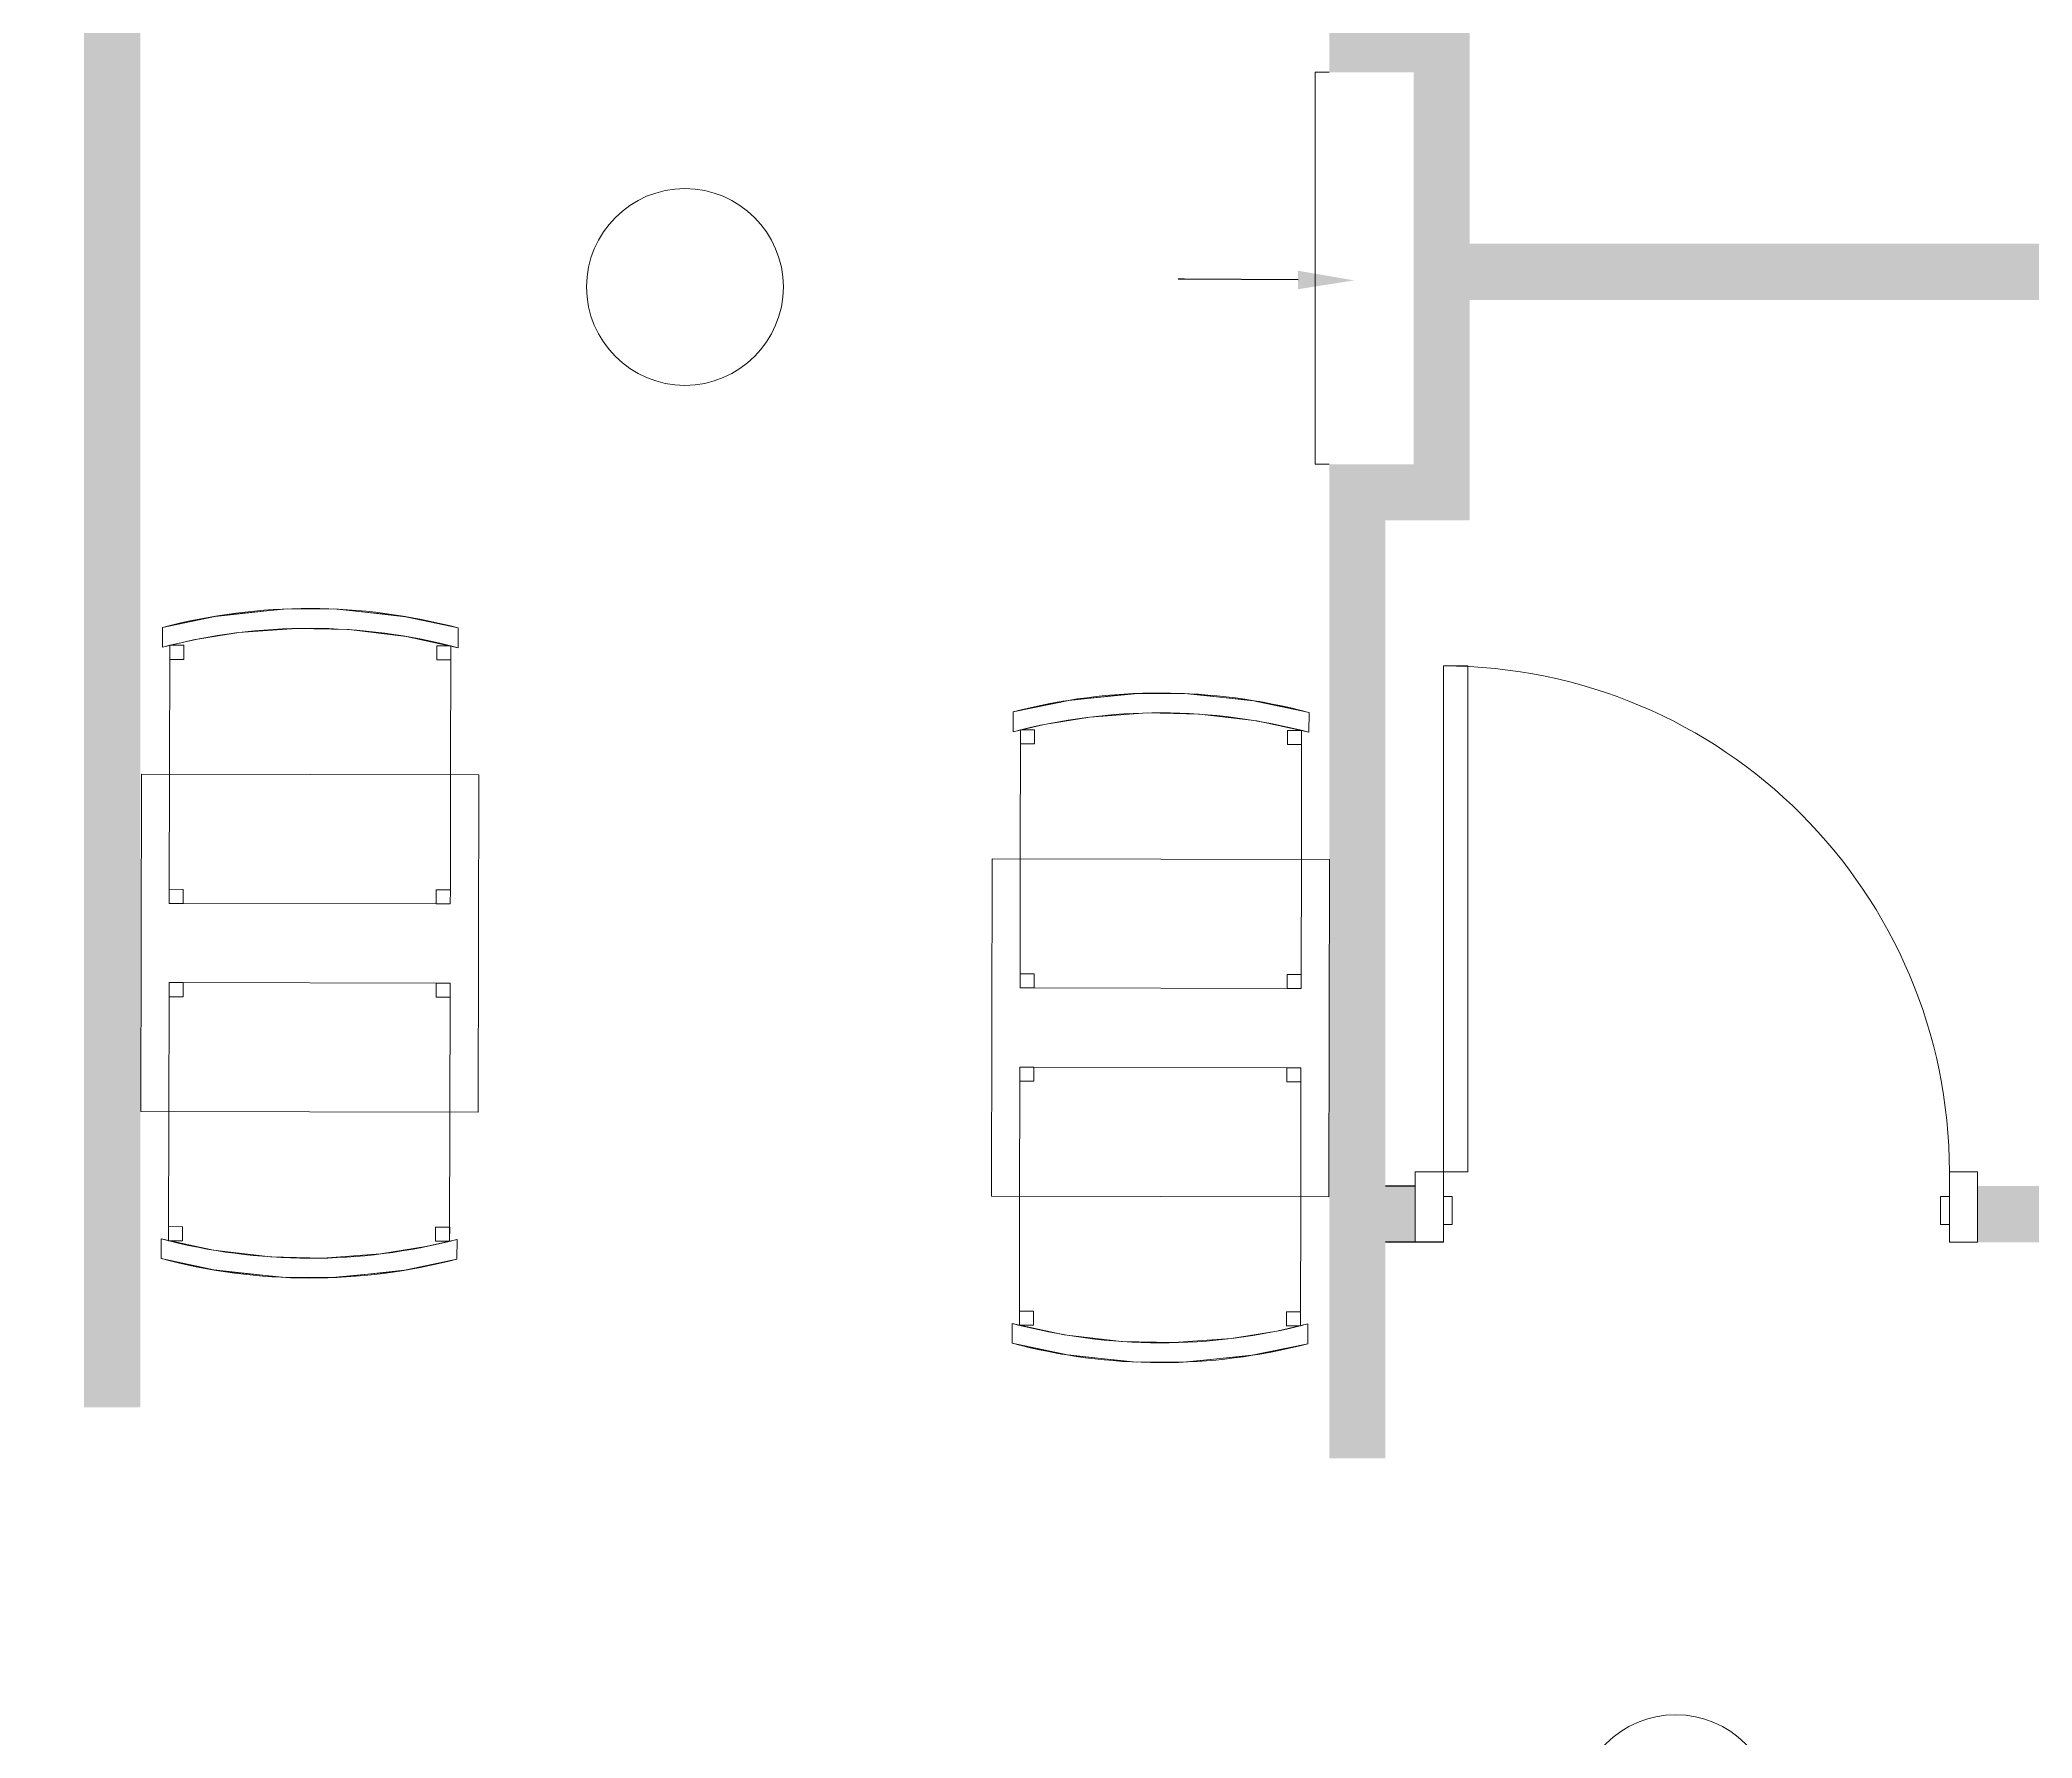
# Model space of a CAD drawing. Header units: inches. Extents: x 537 to 4774, y -1781 to 1418.
# Drawn here: x 3421.7 to 3776, y 183.8 to 485.9 of the extents above; entities that cross this region are included whole.
import ezdxf
from ezdxf import colors
from ezdxf.entities.mleader import LeaderData, LeaderLine
from ezdxf.math import Vec2, Vec3

# ---------------------------------------------------------------- set-up
doc = ezdxf.new("R2010")
doc.units = ezdxf.units.IN
doc.header["$MEASUREMENT"] = 0
doc.layers.add('01-Text 1 150 int', color=250, linetype='Continuous')
for name, color, linetype, lineweight, true_color in [('DOOR WINDOW 1 150', 7, 'Continuous', 13, 0x666666), ('FURNITURE K 1 150', 7, 'Continuous', 13, 0x93979a), ('HATCH K 1 150', 7, 'Continuous', 0, 0xc9c9c9)]:
    doc.layers.add(name, color=color, linetype=linetype, lineweight=lineweight, true_color=true_color)
doc.layers.add('WALL 1 150', color=7, linetype='Continuous', lineweight=25)
doc.styles.get("Standard").update_dxf_attribs({"font": 'arial.ttf'})

msp = doc.modelspace()

# ---------------------------------------------------------------- hatches: boundary and pattern name
at = {"layer": 'WALL 1 150'}
h = msp.add_hatch(color=0, dxfattribs=at)
h.paths.add_polyline_path([(3717.73, -312.3), (3717.73, -302.3), (3996.6, -302.3), (3996.6, -312.3)])
h.paths.add_polyline_path([(4026.6, -302.3), (4026.6, -312.3), (3996.6, -312.3), (3996.6, -302.3)])
h.paths.add_polyline_path([(3630.94, 929.96), (3662.44, 929.96), (3662.44, 917.46), (3662.44, 916.43), (3619.29, 916.43), (3619.29, 928.93), (3619.29, 929.96), (3620.94, 929.96), (3620.94, 1397.7), (3630.94, 1397.7)])
h.paths.add_polyline_path([(3374.67, 916.43), (3370.66, 913.47), (3364.19, 922.21), (3374.67, 929.96), (3514.1, 929.96), (3514.1, 916.43)])
h.paths.add_polyline_path([(3422.17, 929.96), (3412.17, 929.96), (3412.17, 959.96), (3412.17, 1397.7), (3422.17, 1397.7)])
h.paths.add_polyline_path([(3244.1, 820), (3319.56, 738.57), (3319.56, 325.37), (3309.56, 325.37), (3309.56, 379.95), (3309.56, 735.43), (3236.02, 814.03), (3213.9, 797.7), (3209.16, 807.7), (3283.85, 862.66), (3290.22, 854.05)])
h.paths.add_polyline_path([(2986.6, 1397.7), (2986.6, 1057.7), (2970.35, 1057.7), (2966.6, 1057.7), (2966.6, 1417.7), (3262.22, 1417.7), (3262.22, 1397.7)])
h.paths.add_polyline_path([(3514.1, 1417.7), (3514.1, 1397.7), (3316.6, 1397.7), (3316.6, 1417.7)])
h.paths.add_polyline_path([(3316.6, 1355.82), (3262.22, 1355.82), (3262.22, 1397.7), (3272.22, 1397.7), (3272.22, 1365.82), (3306.6, 1365.82), (3306.6, 1397.7), (3316.6, 1397.7)])
h.paths.add_polyline_path([(3272.22, 1397.7), (3262.22, 1397.7), (3262.22, 1417.7), (3272.22, 1417.7)])
h.paths.add_polyline_path([(3306.6, 1417.7), (3306.6, 1397.7), (3272.22, 1397.7), (3272.22, 1417.7)])
h.paths.add_polyline_path([(3306.6, 1417.7), (3316.6, 1417.7), (3316.6, 1397.7), (3306.6, 1397.7)])
h.paths.add_polyline_path([(2966.6, 637.7), (2986.6, 637.7), (2986.6, 370.2), (2966.6, 370.2)])
h.paths.add_polyline_path([(2986.6, 180.2), (2966.6, 180.2), (2966.6, 270.2), (2986.6, 270.2)])
h.paths.add_polyline_path([(2986.6, 27.7), (3262.22, 27.7), (3262.22, 7.7), (2966.6, 7.7), (2966.6, 97.7), (2986.6, 97.7)])
h.paths.add_polyline_path([(3296.6, 7.7), (3272.22, 7.7), (3272.22, 27.7), (3316.6, 27.7), (3316.6, -402.3), (2986.6, -402.3), (2986.6, -442.3), (2986.6, -536.99), (2966.6, -536.99), (2966.6, -462.3), (2966.6, -442.3), (2966.6, -382.3), (3062.97, -382.3), (3062.97, -382.3), (3199.85, -382.3), (3199.85, -382.3), (3296.6, -382.3)])
h.paths.add_polyline_path([(3306.6, 55.98), (3272.22, 55.98), (3272.22, 7.7), (3262.22, 7.7), (3262.22, 65.98), (3316.6, 65.98), (3316.6, 27.7), (3306.6, 27.7)])
h.paths.add_polyline_path([(3439.56, 242.68), (3429.56, 242.68), (3429.56, 634.76), (3439.56, 634.76), (3439.56, 568.69), (3439.5, 538.7), (3439.56, 538.69)])
h.paths.add_polyline_path([(3156.32, -494.13), (3156.32, -422.78), (3137.04, -422.78), (3137.04, -494.13)], flags=25)
h = msp.add_hatch(color=0, dxfattribs=at)
h.paths.add_polyline_path([(4046.6, -184.54), (4046.6, -194.8), (4026.6, -194.8), (4026.6, -184.54)])
h.paths.add_polyline_path([(4046.6, -90.9), (4046.6, -102.04), (4026.6, -102.04), (4026.6, -90.9)])
h.paths.add_polyline_path([(4086.6, 27.54), (4086.6, 67.7), (4106.6, 67.7), (4106.6, 7.54), (4046.6, 7.54), (4046.6, -8.4), (4026.6, -8.4), (4026.6, 27.54), (4036.6, 27.54)])
h.paths.add_polyline_path([(4106.6, 77.7), (4106.6, 67.7), (4036.6, 67.7), (4036.6, 27.54), (4026.6, 27.54), (4026.6, 67.7), (4026.6, 77.7)])
h.paths.add_polyline_path([(4106.6, 157.54), (4106.6, 77.7), (4086.6, 77.7), (4086.6, 157.54)])
h.paths.add_polyline_path([(4106.6, 682.7), (4106.6, 322.54), (4106.6, 232.54), (4086.6, 232.54), (4086.6, 322.54), (4086.6, 682.7)])
h.paths.add_polyline_path([(4106.6, 917.7), (4106.6, 847.7), (4106.6, 758.85), (4086.6, 758.85), (4086.6, 847.7), (4086.6, 917.7)])
h.paths.add_polyline_path([(4106.6, 927.7), (4106.6, 917.7), (4026.6, 917.7), (4026.6, 977.7), (4036.6, 977.7), (4036.6, 927.7)])
h.paths.add_polyline_path([(4106.6, 997.7), (4106.6, 977.7), (4106.6, 927.7), (4086.6, 927.7), (4086.6, 977.7), (4046.6, 977.7), (4036.6, 977.7), (4026.6, 977.7), (4026.6, 1117.7), (4046.6, 1117.7), (4046.6, 997.7)])
h.paths.add_polyline_path([(4046.6, 1417.7), (4046.6, 1282.7), (4026.6, 1282.7), (4026.6, 1417.7)])
h.paths.add_polyline_path([(4026.6, 1417.7), (4026.6, 1397.7), (3514.1, 1397.7), (3514.1, 1417.7)])
h.paths.add_polyline_path([(3829.9, 77.7), (4026.6, 77.7), (4026.6, 67.7), (3728.42, 67.7), (3728.42, 77.7)])
h.paths.add_polyline_path([(3800.49, 282.04), (3800.49, 77.7), (3790.49, 77.7), (3790.49, 272.04), (3766.31, 272.04), (3766.31, 282.04)])
h.paths.add_polyline_path([(3932.85, 977.7), (3932.85, 1007.7), (3945.45, 1007.7, 0.033392), (3945.09, 997.7), (3942.85, 997.7), (3942.85, 927.7), (4026.6, 927.7), (4026.6, 917.7), (3939.1, 917.7), (3937.22, 917.7), (3932.85, 917.7), (3932.85, 967.7), (3779.1, 967.7), (3779.1, 611.58), (3767.84, 611.58), (3767.84, 621.41), (3769.19, 621.41), (3769.11, 916.43), (3762.44, 916.43), (3762.44, 917.46), (3762.44, 929.96), (3769.11, 929.96), (3769.1, 977.7)])
h.paths.add_polyline_path([(3937.22, 449.65), (3937.22, 447.82), (3939.1, 447.82), (4086.6, 447.82), (4086.6, 439.65), (3939.1, 439.65), (3937.22, 439.65), (3676.01, 439.65), (3676.01, 449.65)])
h.paths.add_polyline_path([(3676.01, 490.13), (3676.01, 400.43), (3661.01, 400.43), (3661.01, 282.04), (3666.31, 282.04), (3666.31, 272.04), (3661.01, 272.04), (3661.01, 233.6), (3651.01, 233.6), (3651.01, 310.11), (3651.06, 340.11), (3651.01, 340.11), (3651.01, 410.43), (3666.01, 410.43), (3666.01, 480.13), (3651.01, 480.13), (3651.01, 588.88), (3651.06, 618.88), (3651.01, 618.88), (3651.01, 672.01), (3661.01, 672.01), (3661.01, 621.41), (3667.84, 621.41), (3667.84, 611.58), (3661.01, 611.58), (3661.01, 490.13)])
h.paths.add_polyline_path([(3628.42, 77.7), (3628.42, 65.2), (3628.42, -22.3), (3618.42, -22.3), (3618.42, 67.7), (3514.1, 67.7), (3514.1, 77.7)])
h.paths.add_polyline_path([(3717.73, -122.3), (3717.73, -302.3), (3717.73, -312.3), (3696.6, -312.3), (3696.6, -362.3), (3642.5, -362.3), (3642.5, -312.3), (3514.1, -312.3), (3514.1, -302.3), (3652.5, -302.3), (3652.5, -352.3), (3686.6, -352.3), (3686.6, -302.3), (3710.23, -302.3), (3710.23, -122.3)])
h.paths.add_polyline_path([(3514.1, -302.3), (3514.1, -312.3), (3504.55, -312.3), (3504.55, -362.3), (3426.6, -362.3), (3426.6, -312.3), (3426.6, 77.7), (3514.1, 77.7), (3514.1, 67.7), (3478.58, 67.7), (3449.83, 67.7), (3436.6, 67.7), (3436.6, -352.3), (3494.55, -352.3), (3494.55, -302.3)])
h.paths.add_polyline_path([(4086.6, 917.7), (4086.6, 917.67), (4086.6, 917.67), (4086.6, 917.7)], flags=9)
h.paths.add_polyline_path([(4009.1, 77.7), (4009.12, 77.7), (4009.12, 77.69), (4009.1, 77.69)], flags=9)

# ---------------------------------------------------------------- linework, layer by layer
at = {"layer": 'DOOR WINDOW 1 150', "linetype": 'Continuous'}
for points in [[(3671.31, 284.54), (3675.69, 284.54), (3675.69, 374.54), (3671.31, 374.54)], [(3671.31, 272.04), (3666.31, 272.04), (3666.31, 284.54), (3671.31, 284.54)], [(3761.31, 272.04), (3766.31, 272.04), (3766.31, 284.54), (3761.31, 284.54)], [(3671.31, 275.16), (3672.88, 275.16), (3672.88, 280.16), (3671.31, 280.16)], [(3761.31, 275.16), (3759.75, 275.16), (3759.75, 280.16), (3761.31, 280.16)]]:
    msp.add_lwpolyline(points, close=True, dxfattribs=at)
at = {"layer": 'DOOR WINDOW 1 150', "linetype": 'Continuous', "extrusion": (0, 0, -1)}
msp.add_arc((-3671.31, 284.54), 90, 90, 180, dxfattribs=at)
at = {"layer": 'FURNITURE K 1 150'}
for p, q in [((3648.51, 410.43), (3648.51, 480.13)), ((3648.51, 480.13), (3651.01, 480.13)), ((3651.01, 410.43), (3648.51, 410.43))]:
    msp.add_line(p, q, dxfattribs=at)
for centre in [(3536.42, 441.95), (3712.64, 170.48)]:
    msp.add_circle(centre, 17.5, dxfattribs=at)
at = {"layer": 'HATCH K 1 150'}
for p, q in [((3443.49, 381.4, 47.5), (3453.67, 383.52, 47.5)), ((3453.67, 383.52, 47.5), (3465.66, 384.68, 47.5)), ((3465.66, 384.68, 47.5), (3474.81, 384.63, 47.5)), ((3474.81, 384.63, 47.5), (3487.27, 383.23, 47.5)), ((3487.27, 383.23, 47.5), (3496.09, 381.3, 47.5)), ((3443.48, 377.88, 47.5), (3443.49, 381.4, 47.5)), ((3443.48, 377.88), (3443.49, 381.4)), ((3457.1, 380.48, 47.5), (3449.01, 379.17, 47.5)), ((3457.1, 380.48, 47.5), (3449.01, 379.17, 47.5)), ((3467.32, 381.21, 47.5), (3457.1, 380.48, 47.5)), ((3467.32, 381.21, 47.5), (3457.1, 380.48, 47.5)), ((3476.64, 381, 47.5), (3467.32, 381.21, 47.5)), ((3476.64, 381, 47.5), (3467.32, 381.21, 47.5)), ((3486.82, 379.79, 47.5), (3476.64, 381, 47.5)), ((3486.82, 379.79, 47.5), (3476.64, 381, 47.5)), ((3496.08, 377.78, 47.5), (3486.82, 379.79, 47.5)), ((3496.08, 377.78, 47.5), (3486.82, 379.79, 47.5)), ((3496.09, 381.3, 47.5), (3496.08, 377.78, 47.5)), ((3496.08, 377.78), (3496.09, 381.3)), ((3449.01, 379.17, 47.5), (3443.48, 377.88, 47.5)), ((3449.01, 379.17, 47.5), (3443.48, 377.88, 47.5)), ((3444.74, 355.26), (3444.78, 378.21)), ((3494.78, 378.11), (3494.74, 355.16)), ((3605, 368.48, 47.5), (3616.99, 369.64, 47.5)), ((3616.99, 369.64, 47.5), (3626.14, 369.59, 47.5)), ((3626.14, 369.59, 47.5), (3638.6, 368.19, 47.5)), ((3594.81, 362.84, 47.5), (3594.82, 366.36, 47.5)), ((3594.81, 362.84), (3594.82, 366.36)), ((3594.82, 366.36, 47.5), (3605, 368.48, 47.5)), ((3608.43, 365.44, 47.5), (3600.34, 364.13, 47.5)), ((3608.43, 365.44, 47.5), (3600.34, 364.13, 47.5)), ((3618.65, 366.17, 47.5), (3608.43, 365.44, 47.5)), ((3618.65, 366.17, 47.5), (3608.43, 365.44, 47.5)), ((3627.97, 365.96, 47.5), (3618.65, 366.17, 47.5)), ((3627.97, 365.96, 47.5), (3618.65, 366.17, 47.5)), ((3638.15, 364.75, 47.5), (3627.97, 365.96, 47.5)), ((3638.15, 364.75, 47.5), (3627.97, 365.96, 47.5)), ((3638.6, 368.19, 47.5), (3647.42, 366.26, 47.5)), ((3647.42, 366.26, 47.5), (3647.41, 362.74, 47.5)), ((3647.41, 362.74), (3647.42, 366.26)), ((3600.34, 364.13, 47.5), (3594.81, 362.84, 47.5)), ((3600.34, 364.13, 47.5), (3594.81, 362.84, 47.5)), ((3596.06, 340.22), (3596.11, 363.17)), ((3647.41, 362.74, 47.5), (3638.15, 364.75, 47.5)), ((3647.41, 362.74, 47.5), (3638.15, 364.75, 47.5)), ((3646.11, 363.07), (3646.06, 340.12)), ((3439.74, 355.27), (3439.62, 295.27)), ((3499.74, 355.15), (3439.74, 355.27)), ((3444.7, 334.81), (3444.74, 355.26)), ((3494.7, 334.71), (3494.74, 355.16)), ((3499.74, 355.15), (3499.62, 295.15)), ((3591.06, 340.23), (3590.95, 280.23)), ((3651.06, 340.11), (3591.06, 340.23)), ((3596.02, 319.77), (3596.06, 340.22)), ((3646.02, 319.67), (3646.06, 340.12)), ((3651.06, 340.11), (3650.95, 280.11)), ((3494.69, 332.21, 47.5), (3444.69, 332.31, 47.5)), ((3494.69, 332.21), (3444.69, 332.31)), ((3444.62, 295.26), (3444.66, 315.71, 47.5)), ((3444.66, 318.21, 47.5), (3494.66, 318.11, 47.5)), ((3444.66, 318.21), (3494.66, 318.11)), ((3494.62, 295.16), (3494.66, 315.61)), ((3646.02, 317.17, 47.5), (3596.02, 317.27, 47.5)), ((3646.02, 317.17), (3596.02, 317.27)), ((3595.99, 303.17, 47.5), (3645.99, 303.07, 47.5)), ((3595.99, 303.17), (3645.99, 303.07)), ((3595.95, 280.22), (3595.99, 300.67, 47.5)), ((3645.95, 280.12), (3645.99, 300.57)), ((3439.62, 295.27), (3499.62, 295.15)), ((3444.57, 272.31), (3444.62, 295.26)), ((3494.62, 295.16), (3494.57, 272.21)), ((3590.95, 280.23), (3650.95, 280.11)), ((3595.9, 257.27), (3595.95, 280.22)), ((3645.95, 280.12), (3645.9, 257.17)), ((3443.27, 272.64, 47.5), (3452.54, 270.63, 47.5)), ((3443.27, 272.64, 47.5), (3452.54, 270.63, 47.5)), ((3443.27, 269.12, 47.5), (3443.27, 272.64, 47.5)), ((3443.27, 272.64), (3443.27, 269.12)), ((3452.54, 270.63, 47.5), (3462.71, 269.42, 47.5)), ((3452.54, 270.63, 47.5), (3462.71, 269.42, 47.5)), ((3462.71, 269.42, 47.5), (3472.04, 269.21, 47.5)), ((3462.71, 269.42, 47.5), (3472.04, 269.21, 47.5)), ((3472.04, 269.21, 47.5), (3482.25, 269.94, 47.5)), ((3472.04, 269.21, 47.5), (3482.25, 269.94, 47.5)), ((3482.25, 269.94, 47.5), (3490.34, 271.25, 47.5)), ((3482.25, 269.94, 47.5), (3490.34, 271.25, 47.5)), ((3490.34, 271.25, 47.5), (3495.88, 272.54, 47.5)), ((3490.34, 271.25, 47.5), (3495.88, 272.54, 47.5)), ((3495.88, 272.54, 47.5), (3495.87, 269.02, 47.5)), ((3495.88, 272.54), (3495.87, 269.02)), ((3452.08, 267.19, 47.5), (3443.27, 269.12, 47.5)), ((3464.55, 265.79, 47.5), (3452.08, 267.19, 47.5)), ((3473.7, 265.74, 47.5), (3464.55, 265.79, 47.5)), ((3485.68, 266.9, 47.5), (3473.7, 265.74, 47.5)), ((3495.87, 269.02, 47.5), (3485.68, 266.9, 47.5)), ((3594.6, 257.6, 47.5), (3603.87, 255.59, 47.5)), ((3594.6, 257.6, 47.5), (3603.87, 255.59, 47.5)), ((3594.6, 254.08, 47.5), (3594.6, 257.6, 47.5)), ((3594.6, 257.6), (3594.6, 254.08)), ((3603.87, 255.59, 47.5), (3614.04, 254.38, 47.5)), ((3603.87, 255.59, 47.5), (3614.04, 254.38, 47.5)), ((3633.58, 254.9, 47.5), (3641.67, 256.21, 47.5)), ((3633.58, 254.9, 47.5), (3641.67, 256.21, 47.5)), ((3641.67, 256.21, 47.5), (3647.2, 257.5, 47.5)), ((3641.67, 256.21, 47.5), (3647.2, 257.5, 47.5)), ((3647.2, 257.5, 47.5), (3647.2, 253.98, 47.5)), ((3647.2, 257.5), (3647.2, 253.98)), ((3603.41, 252.15, 47.5), (3594.6, 254.08, 47.5)), ((3615.88, 250.75, 47.5), (3603.41, 252.15, 47.5)), ((3614.04, 254.38, 47.5), (3623.36, 254.17, 47.5)), ((3614.04, 254.38, 47.5), (3623.36, 254.17, 47.5)), ((3623.36, 254.17, 47.5), (3633.58, 254.9, 47.5)), ((3623.36, 254.17, 47.5), (3633.58, 254.9, 47.5)), ((3637.01, 251.86, 47.5), (3625.03, 250.7, 47.5)), ((3647.2, 253.98, 47.5), (3637.01, 251.86, 47.5)), ((3625.03, 250.7, 47.5), (3615.88, 250.75, 47.5))]:
    msp.add_line(p, q, dxfattribs=at)
for centre, start, end in [((3469.59, 281.58), 75.1199, 104.6554), ((3469.59, 278.06), 75.1199, 104.6554), ((3620.92, 266.54), 75.1199, 104.6554), ((3620.91, 263.02), 75.1199, 104.6554), ((3469.77, 372.36), 255.1199, 284.6554), ((3469.76, 368.84), 255.1199, 284.6554), ((3621.1, 357.32), 255.1199, 284.6554), ((3621.09, 353.8), 255.1199, 284.6554)]:
    msp.add_arc(centre, 103.18, start, end, dxfattribs=at)
for points, invisible_edges in [([(3457.1, 380.48, 47.5), (3449.01, 379.17, 47.5), (3443.49, 381.4, 47.5), (3452.31, 383.3, 47.5)], 10), ([(3452.31, 383.3, 92.5), (3457.1, 380.48, 92.5), (3467.32, 381.21, 92.5), (3464.78, 384.65, 92.5)], 5), ([(3464.78, 384.65, 92.5), (3467.32, 381.21, 92.5), (3476.64, 381, 92.5), (3473.93, 384.67, 92.5)], 5), ([(3476.64, 381, 47.5), (3473.93, 384.67, 47.5), (3485.91, 383.46, 47.5), (3486.82, 379.79, 47.5)], 5), ([(3496.08, 377.78, 47.5), (3486.82, 379.79, 47.5), (3485.91, 383.46, 47.5), (3496.09, 381.3, 47.5)], 2), ([(3485.91, 383.46, 92.5), (3486.82, 379.79, 92.5), (3496.08, 377.78, 92.5), (3496.09, 381.3, 92.5)], 3), ([(3449.01, 379.17, 47.5), (3443.48, 377.88, 47.5), (3443.49, 381.4, 47.5), (3449.01, 379.17, 47.5)], 4), ([(3443.49, 381.4, 92.5), (3443.48, 377.88, 92.5), (3449.01, 379.17, 92.5)], 12), ([(3444.69, 332.31, 47.5), (3457.1, 380.48, 47.5), (3467.32, 381.21, 47.5), (3444.69, 332.31, 47.5)], 5), ([(3444.69, 332.31, 50), (3476.64, 381, 50), (3467.32, 381.21, 50), (3444.69, 332.31, 50)], 5), ([(3486.82, 379.79, 50), (3476.64, 381, 50), (3444.69, 332.31, 50), (3486.82, 379.79, 50)], 6), ([(3444.69, 332.31, 47.5), (3449.01, 379.17, 47.5), (3457.1, 380.48, 47.5), (3444.69, 332.31, 47.5)], 5), ([(3603.64, 368.26, 92.5), (3608.43, 365.44, 92.5), (3618.65, 366.17, 92.5), (3616.11, 369.61, 92.5)], 5), ([(3616.11, 369.61, 92.5), (3618.65, 366.17, 92.5), (3627.97, 365.96, 92.5), (3625.26, 369.63, 92.5)], 5), ([(3627.97, 365.96, 47.5), (3625.26, 369.63, 47.5), (3637.24, 368.42, 47.5), (3638.15, 364.75, 47.5)], 5), ([(3600.34, 364.13, 47.5), (3594.81, 362.84, 47.5), (3594.82, 366.36, 47.5), (3600.34, 364.13, 47.5)], 4), ([(3594.82, 366.36, 92.5), (3594.81, 362.84, 92.5), (3600.34, 364.13, 92.5)], 12), ([(3608.43, 365.44, 47.5), (3600.34, 364.13, 47.5), (3594.82, 366.36, 47.5), (3603.64, 368.26, 47.5)], 10), ([(3596.02, 317.27, 47.5), (3608.43, 365.44, 47.5), (3618.65, 366.17, 47.5), (3596.02, 317.27, 47.5)], 5), ([(3596.02, 317.27, 50), (3627.97, 365.96, 50), (3618.65, 366.17, 50), (3596.02, 317.27, 50)], 5), ([(3638.15, 364.75, 50), (3627.97, 365.96, 50), (3596.02, 317.27, 50), (3638.15, 364.75, 50)], 6), ([(3596.02, 317.27, 47.5), (3600.34, 364.13, 47.5), (3608.43, 365.44, 47.5), (3596.02, 317.27, 47.5)], 5), ([(3647.41, 362.74, 47.5), (3638.15, 364.75, 47.5), (3637.24, 368.42, 47.5), (3647.42, 366.26, 47.5)], 2), ([(3637.24, 368.42, 92.5), (3638.15, 364.75, 92.5), (3647.41, 362.74, 92.5), (3647.42, 366.26, 92.5)], 3), ([(3452.54, 270.63, 50), (3462.71, 269.42, 50), (3494.66, 318.11, 50), (3452.54, 270.63, 50)], 6), ([(3494.66, 318.11, 50), (3462.71, 269.42, 50), (3472.04, 269.21, 50), (3494.66, 318.11, 50)], 5), ([(3494.66, 318.11, 47.5), (3482.25, 269.94, 47.5), (3472.04, 269.21, 47.5), (3494.66, 318.11, 47.5)], 5), ([(3494.66, 318.11, 47.5), (3490.34, 271.25, 47.5), (3482.25, 269.94, 47.5), (3494.66, 318.11, 47.5)], 5), ([(3603.87, 255.59, 50), (3614.04, 254.38, 50), (3645.99, 303.07, 50), (3603.87, 255.59, 50)], 6), ([(3645.99, 303.07, 50), (3614.04, 254.38, 50), (3623.36, 254.17, 50), (3645.99, 303.07, 50)], 5), ([(3645.99, 303.07, 47.5), (3633.58, 254.9, 47.5), (3623.36, 254.17, 47.5), (3645.99, 303.07, 47.5)], 5), ([(3645.99, 303.07, 47.5), (3641.67, 256.21, 47.5), (3633.58, 254.9, 47.5), (3645.99, 303.07, 47.5)], 5), ([(3443.27, 272.64, 47.5), (3452.54, 270.63, 47.5), (3453.45, 266.96, 47.5), (3443.27, 269.12, 47.5)], 2), ([(3453.45, 266.96, 92.5), (3452.54, 270.63, 92.5), (3443.27, 272.64, 92.5), (3443.27, 269.12, 92.5)], 3), ([(3462.71, 269.42, 47.5), (3465.42, 265.75, 47.5), (3453.45, 266.96, 47.5), (3452.54, 270.63, 47.5)], 5), ([(3474.57, 265.77, 92.5), (3472.04, 269.21, 92.5), (3462.71, 269.42, 92.5), (3465.42, 265.75, 92.5)], 5), ([(3487.05, 267.12, 92.5), (3482.25, 269.94, 92.5), (3472.04, 269.21, 92.5), (3474.57, 265.77, 92.5)], 5), ([(3482.25, 269.94, 47.5), (3490.34, 271.25, 47.5), (3495.87, 269.02, 47.5), (3487.05, 267.12, 47.5)], 10), ([(3490.34, 271.25, 47.5), (3495.88, 272.54, 47.5), (3495.87, 269.02, 47.5), (3490.34, 271.25, 47.5)], 4), ([(3495.87, 269.02, 92.5), (3495.88, 272.54, 92.5), (3490.34, 271.25, 92.5)], 12), ([(3594.6, 257.6, 47.5), (3603.87, 255.59, 47.5), (3604.77, 251.92, 47.5), (3594.6, 254.08, 47.5)], 2), ([(3604.77, 251.92, 92.5), (3603.87, 255.59, 92.5), (3594.6, 257.6, 92.5), (3594.6, 254.08, 92.5)], 3), ([(3614.04, 254.38, 47.5), (3616.75, 250.71, 47.5), (3604.77, 251.92, 47.5), (3603.87, 255.59, 47.5)], 5), ([(3633.58, 254.9, 47.5), (3641.67, 256.21, 47.5), (3647.2, 253.98, 47.5), (3638.37, 252.08, 47.5)], 10), ([(3641.67, 256.21, 47.5), (3647.2, 257.5, 47.5), (3647.2, 253.98, 47.5), (3641.67, 256.21, 47.5)], 4), ([(3647.2, 253.98, 92.5), (3647.2, 257.5, 92.5), (3641.67, 256.21, 92.5)], 12), ([(3625.9, 250.73, 92.5), (3623.36, 254.17, 92.5), (3614.04, 254.38, 92.5), (3616.75, 250.71, 92.5)], 5), ([(3638.37, 252.08, 92.5), (3633.58, 254.9, 92.5), (3623.36, 254.17, 92.5), (3625.9, 250.73, 92.5)], 5)]:
    msp.add_3dface(points, dxfattribs=dict(at, invisible_edges=invisible_edges))
for points in [[(3447.28, 378.21), (3444.78, 378.21), (3444.78, 378.21, 47.5), (3447.28, 378.21, 47.5)], [(3447.28, 375.71), (3444.78, 375.71), (3444.78, 378.21), (3447.28, 378.21)], [(3444.78, 378.21), (3444.78, 378.21), (3444.78, 378.21, 47.5)], [(3444.78, 375.71), (3444.78, 375.71, 47.5), (3444.78, 378.21, 47.5), (3444.78, 378.21)], [(3447.28, 378.21, 47.5), (3447.28, 378.21, 47.5), (3444.78, 378.21, 47.5)], [(3447.28, 378.21, 47.5), (3447.28, 375.71, 47.5), (3444.78, 375.71, 47.5), (3444.78, 378.21, 47.5)], [(3444.78, 375.71), (3447.28, 375.71), (3447.28, 375.71, 47.5), (3444.78, 375.71, 47.5)], [(3444.78, 375.71), (3444.78, 375.71), (3447.28, 375.71), (3444.78, 375.71)], [(3447.28, 375.71), (3447.28, 378.21), (3447.28, 378.21, 47.5), (3447.28, 375.71, 47.5)], [(3447.28, 375.71), (3447.28, 375.71), (3447.28, 378.21), (3447.28, 375.71)], [(3494.78, 378.11), (3492.28, 378.12), (3492.28, 378.12, 47.5), (3494.78, 378.11, 47.5)], [(3494.78, 375.61), (3492.28, 375.62), (3492.28, 378.12), (3494.78, 378.11)], [(3492.28, 378.12), (3492.28, 378.12), (3492.28, 378.12, 47.5)], [(3492.28, 375.62), (3492.28, 375.62, 47.5), (3492.28, 378.12, 47.5), (3492.28, 378.12)], [(3494.78, 378.11, 47.5), (3494.78, 378.11, 47.5), (3492.28, 378.12, 47.5)], [(3494.78, 378.11, 47.5), (3494.78, 375.61, 47.5), (3492.28, 375.62, 47.5), (3492.28, 378.12, 47.5)], [(3494.78, 375.61), (3494.78, 378.11), (3494.78, 378.11, 47.5), (3494.78, 375.61, 47.5)], [(3494.78, 375.61), (3494.78, 375.61), (3494.78, 378.11), (3494.78, 375.61)], [(3492.28, 375.62), (3494.78, 375.61), (3494.78, 375.61, 47.5), (3492.28, 375.62, 47.5)], [(3492.28, 375.62), (3492.28, 375.62), (3494.78, 375.61), (3492.28, 375.62)], [(3598.6, 360.67), (3596.1, 360.67), (3596.11, 363.17), (3598.61, 363.17)], [(3596.1, 360.67), (3596.1, 360.67, 47.5), (3596.11, 363.17, 47.5), (3596.11, 363.17)], [(3598.61, 363.17, 47.5), (3598.6, 360.67, 47.5), (3596.1, 360.67, 47.5), (3596.11, 363.17, 47.5)], [(3598.61, 363.17), (3596.11, 363.17), (3596.11, 363.17, 47.5), (3598.61, 363.17, 47.5)], [(3596.11, 363.17), (3596.11, 363.17), (3596.11, 363.17, 47.5)], [(3598.61, 363.17, 47.5), (3598.61, 363.17, 47.5), (3596.11, 363.17, 47.5)], [(3598.6, 360.67), (3598.61, 363.17), (3598.61, 363.17, 47.5), (3598.6, 360.67, 47.5)], [(3598.6, 360.67), (3598.6, 360.67), (3598.61, 363.17), (3598.6, 360.67)], [(3646.1, 360.57), (3643.6, 360.58), (3643.61, 363.08), (3646.11, 363.07)], [(3643.6, 360.58), (3643.6, 360.58, 47.5), (3643.61, 363.08, 47.5), (3643.61, 363.08)], [(3646.11, 363.07, 47.5), (3646.1, 360.57, 47.5), (3643.6, 360.58, 47.5), (3643.61, 363.08, 47.5)], [(3646.11, 363.07), (3643.61, 363.08), (3643.61, 363.08, 47.5), (3646.11, 363.07, 47.5)], [(3643.61, 363.08), (3643.61, 363.08), (3643.61, 363.08, 47.5)], [(3646.11, 363.07, 47.5), (3646.11, 363.07, 47.5), (3643.61, 363.08, 47.5)], [(3646.1, 360.57), (3646.11, 363.07), (3646.11, 363.07, 47.5), (3646.1, 360.57, 47.5)], [(3646.1, 360.57), (3646.1, 360.57), (3646.11, 363.07), (3646.1, 360.57)], [(3596.1, 360.67), (3598.6, 360.67), (3598.6, 360.67, 47.5), (3596.1, 360.67, 47.5)], [(3596.1, 360.67), (3596.1, 360.67), (3598.6, 360.67), (3596.1, 360.67)], [(3643.6, 360.58), (3646.1, 360.57), (3646.1, 360.57, 47.5), (3643.6, 360.58, 47.5)], [(3643.6, 360.58), (3643.6, 360.58), (3646.1, 360.57), (3643.6, 360.58)], [(3447.19, 332.3), (3444.69, 332.31), (3444.7, 334.81), (3447.2, 334.8)], [(3444.69, 332.31), (3444.69, 332.31, 47.5), (3444.7, 334.81, 47.5), (3444.7, 334.81)], [(3447.2, 334.8, 47.5), (3447.19, 332.3, 47.5), (3444.69, 332.31, 47.5), (3444.7, 334.81, 47.5)], [(3447.2, 334.8), (3444.7, 334.81), (3444.7, 334.81, 47.5), (3447.2, 334.8, 47.5)], [(3444.7, 334.81), (3444.7, 334.81), (3444.7, 334.81, 47.5)], [(3447.2, 334.8, 47.5), (3447.2, 334.8, 47.5), (3444.7, 334.81, 47.5)], [(3447.19, 332.3), (3447.2, 334.8), (3447.2, 334.8, 47.5), (3447.19, 332.3, 47.5)], [(3447.19, 332.3), (3447.19, 332.3), (3447.2, 334.8), (3447.19, 332.3)], [(3494.69, 332.21), (3492.19, 332.21), (3492.2, 334.71), (3494.7, 334.71)], [(3492.19, 332.21), (3492.19, 332.21, 47.5), (3492.2, 334.71, 47.5), (3492.2, 334.71)], [(3494.7, 334.71, 47.5), (3494.69, 332.21, 47.5), (3492.19, 332.21, 47.5), (3492.2, 334.71, 47.5)], [(3494.7, 334.71), (3492.2, 334.71), (3492.2, 334.71, 47.5), (3494.7, 334.71, 47.5)], [(3492.2, 334.71), (3492.2, 334.71), (3492.2, 334.71, 47.5)], [(3494.7, 334.71, 47.5), (3494.7, 334.71, 47.5), (3492.2, 334.71, 47.5)], [(3494.69, 332.21), (3494.7, 334.71), (3494.7, 334.71, 47.5), (3494.69, 332.21, 47.5)], [(3494.69, 332.21), (3494.69, 332.21), (3494.7, 334.71), (3494.69, 332.21)], [(3444.69, 332.31), (3447.19, 332.3), (3447.19, 332.3, 47.5), (3444.69, 332.31, 47.5)], [(3444.69, 332.31), (3444.69, 332.31), (3447.19, 332.3), (3444.69, 332.31)], [(3492.19, 332.21), (3494.69, 332.21), (3494.69, 332.21, 47.5), (3492.19, 332.21, 47.5)], [(3492.19, 332.21), (3492.19, 332.21), (3494.69, 332.21), (3492.19, 332.21)], [(3598.52, 319.76), (3596.02, 319.77), (3596.02, 319.77, 47.5), (3598.52, 319.76, 47.5)], [(3598.52, 317.26), (3596.02, 317.27), (3596.02, 319.77), (3598.52, 319.76)], [(3596.02, 319.77), (3596.02, 319.77), (3596.02, 319.77, 47.5)], [(3596.02, 317.27), (3596.02, 317.27, 47.5), (3596.02, 319.77, 47.5), (3596.02, 319.77)], [(3598.52, 319.76, 47.5), (3598.52, 319.76, 47.5), (3596.02, 319.77, 47.5)], [(3598.52, 319.76, 47.5), (3598.52, 317.26, 47.5), (3596.02, 317.27, 47.5), (3596.02, 319.77, 47.5)], [(3598.52, 317.26), (3598.52, 319.76), (3598.52, 319.76, 47.5), (3598.52, 317.26, 47.5)], [(3598.52, 317.26), (3598.52, 317.26), (3598.52, 319.76), (3598.52, 317.26)], [(3646.02, 319.67), (3643.52, 319.67), (3643.52, 319.67, 47.5), (3646.02, 319.67, 47.5)], [(3646.02, 317.17), (3643.52, 317.17), (3643.52, 319.67), (3646.02, 319.67)], [(3643.52, 319.67), (3643.52, 319.67), (3643.52, 319.67, 47.5)], [(3643.52, 317.17), (3643.52, 317.17, 47.5), (3643.52, 319.67, 47.5), (3643.52, 319.67)], [(3646.02, 319.67, 47.5), (3646.02, 319.67, 47.5), (3643.52, 319.67, 47.5)], [(3646.02, 319.67, 47.5), (3646.02, 317.17, 47.5), (3643.52, 317.17, 47.5), (3643.52, 319.67, 47.5)], [(3646.02, 317.17), (3646.02, 319.67), (3646.02, 319.67, 47.5), (3646.02, 317.17, 47.5)], [(3646.02, 317.17), (3646.02, 317.17), (3646.02, 319.67), (3646.02, 317.17)], [(3447.16, 318.21), (3444.66, 318.21), (3444.66, 318.21, 47.5), (3447.16, 318.21, 47.5)], [(3447.16, 318.21), (3447.16, 318.21), (3444.66, 318.21), (3447.16, 318.21)], [(3444.66, 318.21), (3444.66, 315.71), (3444.66, 315.71, 47.5), (3444.66, 318.21, 47.5)], [(3444.66, 318.21), (3444.66, 318.21), (3444.66, 315.71), (3444.66, 318.21)], [(3444.66, 318.21), (3447.16, 318.21), (3447.16, 315.71), (3444.66, 315.71)], [(3444.66, 315.71, 47.5), (3444.66, 318.21, 47.5), (3447.16, 318.21, 47.5), (3447.16, 315.71, 47.5)], [(3444.66, 315.71), (3447.16, 315.71), (3447.16, 315.71, 47.5), (3444.66, 315.71, 47.5)], [(3444.66, 315.71, 47.5), (3444.66, 315.71, 47.5), (3447.16, 315.71, 47.5)], [(3447.16, 318.21), (3447.16, 318.21, 47.5), (3447.16, 315.71, 47.5), (3447.16, 315.71)], [(3447.16, 315.71), (3447.16, 315.71), (3447.16, 315.71, 47.5)], [(3494.66, 318.11), (3492.16, 318.12), (3492.16, 318.12, 47.5), (3494.66, 318.11, 47.5)], [(3494.66, 318.11), (3494.66, 318.11), (3492.16, 318.12), (3494.66, 318.11)], [(3492.16, 318.12), (3492.16, 315.62), (3492.16, 315.62, 47.5), (3492.16, 318.12, 47.5)], [(3492.16, 318.12), (3492.16, 318.12), (3492.16, 315.62), (3492.16, 318.12)], [(3492.16, 318.12), (3494.66, 318.11), (3494.66, 315.61), (3492.16, 315.62)], [(3492.16, 315.62, 47.5), (3492.16, 318.12, 47.5), (3494.66, 318.11, 47.5), (3494.66, 315.61, 47.5)], [(3492.16, 315.62), (3494.66, 315.61), (3494.66, 315.61, 47.5), (3492.16, 315.62, 47.5)], [(3492.16, 315.62, 47.5), (3492.16, 315.62, 47.5), (3494.66, 315.61, 47.5)], [(3494.66, 318.11), (3494.66, 318.11, 47.5), (3494.66, 315.61, 47.5), (3494.66, 315.61)], [(3494.66, 315.61), (3494.66, 315.61), (3494.66, 315.61, 47.5)], [(3596.02, 317.27), (3598.52, 317.26), (3598.52, 317.26, 47.5), (3596.02, 317.27, 47.5)], [(3596.02, 317.27), (3596.02, 317.27), (3598.52, 317.26), (3596.02, 317.27)], [(3643.52, 317.17), (3646.02, 317.17), (3646.02, 317.17, 47.5), (3643.52, 317.17, 47.5)], [(3643.52, 317.17), (3643.52, 317.17), (3646.02, 317.17), (3643.52, 317.17)], [(3598.49, 303.17), (3595.99, 303.17), (3595.99, 303.17, 47.5), (3598.49, 303.17, 47.5)], [(3598.49, 303.17), (3598.49, 303.17), (3595.99, 303.17), (3598.49, 303.17)], [(3595.99, 303.17), (3595.99, 300.67), (3595.99, 300.67, 47.5), (3595.99, 303.17, 47.5)], [(3595.99, 303.17), (3595.99, 303.17), (3595.99, 300.67), (3595.99, 303.17)], [(3595.99, 303.17), (3598.49, 303.17), (3598.49, 300.67), (3595.99, 300.67)], [(3595.99, 300.67, 47.5), (3595.99, 303.17, 47.5), (3598.49, 303.17, 47.5), (3598.49, 300.67, 47.5)], [(3598.49, 303.17), (3598.49, 303.17, 47.5), (3598.49, 300.67, 47.5), (3598.49, 300.67)], [(3645.99, 303.07), (3643.49, 303.08), (3643.49, 303.08, 47.5), (3645.99, 303.07, 47.5)], [(3645.99, 303.07), (3645.99, 303.07), (3643.49, 303.08), (3645.99, 303.07)], [(3643.49, 303.08), (3643.49, 300.58), (3643.49, 300.58, 47.5), (3643.49, 303.08, 47.5)], [(3643.49, 303.08), (3643.49, 303.08), (3643.49, 300.58), (3643.49, 303.08)], [(3643.49, 303.08), (3645.99, 303.07), (3645.99, 300.57), (3643.49, 300.58)], [(3643.49, 300.58, 47.5), (3643.49, 303.08, 47.5), (3645.99, 303.07, 47.5), (3645.99, 300.57, 47.5)], [(3645.99, 303.07), (3645.99, 303.07, 47.5), (3645.99, 300.57, 47.5), (3645.99, 300.57)], [(3595.99, 300.67), (3598.49, 300.67), (3598.49, 300.67, 47.5), (3595.99, 300.67, 47.5)], [(3595.99, 300.67, 47.5), (3595.99, 300.67, 47.5), (3598.49, 300.67, 47.5)], [(3598.49, 300.67), (3598.49, 300.67), (3598.49, 300.67, 47.5)], [(3643.49, 300.58), (3645.99, 300.57), (3645.99, 300.57, 47.5), (3643.49, 300.58, 47.5)], [(3643.49, 300.58, 47.5), (3643.49, 300.58, 47.5), (3645.99, 300.57, 47.5)], [(3645.99, 300.57), (3645.99, 300.57), (3645.99, 300.57, 47.5)], [(3444.58, 274.81), (3444.57, 272.31), (3444.57, 272.31, 47.5), (3444.58, 274.81, 47.5)], [(3444.58, 274.81), (3444.58, 274.81), (3444.57, 272.31), (3444.58, 274.81)], [(3444.58, 274.81), (3447.08, 274.8), (3447.07, 272.3), (3444.57, 272.31)], [(3444.57, 272.31, 47.5), (3444.58, 274.81, 47.5), (3447.08, 274.8, 47.5), (3447.07, 272.3, 47.5)], [(3447.08, 274.8), (3444.58, 274.81), (3444.58, 274.81, 47.5), (3447.08, 274.8, 47.5)], [(3447.08, 274.8), (3447.08, 274.8), (3444.58, 274.81), (3447.08, 274.8)], [(3447.08, 274.8), (3447.08, 274.8, 47.5), (3447.07, 272.3, 47.5), (3447.07, 272.3)], [(3492.08, 274.71), (3492.07, 272.21), (3492.07, 272.21, 47.5), (3492.08, 274.71, 47.5)], [(3492.08, 274.71), (3492.08, 274.71), (3492.07, 272.21), (3492.08, 274.71)], [(3492.08, 274.71), (3494.58, 274.71), (3494.57, 272.21), (3492.07, 272.21)], [(3492.07, 272.21, 47.5), (3492.08, 274.71, 47.5), (3494.58, 274.71, 47.5), (3494.57, 272.21, 47.5)], [(3494.58, 274.71), (3492.08, 274.71), (3492.08, 274.71, 47.5), (3494.58, 274.71, 47.5)], [(3494.58, 274.71), (3494.58, 274.71), (3492.08, 274.71), (3494.58, 274.71)], [(3494.58, 274.71), (3494.58, 274.71, 47.5), (3494.57, 272.21, 47.5), (3494.57, 272.21)], [(3444.57, 272.31), (3447.07, 272.3), (3447.07, 272.3, 47.5), (3444.57, 272.31, 47.5)], [(3444.57, 272.31, 47.5), (3444.57, 272.31, 47.5), (3447.07, 272.3, 47.5)], [(3447.07, 272.3), (3447.07, 272.3), (3447.07, 272.3, 47.5)], [(3492.07, 272.21), (3494.57, 272.21), (3494.57, 272.21, 47.5), (3492.07, 272.21, 47.5)], [(3492.07, 272.21, 47.5), (3492.07, 272.21, 47.5), (3494.57, 272.21, 47.5)], [(3494.57, 272.21), (3494.57, 272.21), (3494.57, 272.21, 47.5)], [(3595.91, 259.77), (3595.9, 257.27), (3595.9, 257.27, 47.5), (3595.91, 259.77, 47.5)], [(3595.91, 259.77), (3595.91, 259.77), (3595.9, 257.27), (3595.91, 259.77)], [(3595.91, 259.77), (3598.41, 259.76), (3598.4, 257.26), (3595.9, 257.27)], [(3595.9, 257.27, 47.5), (3595.91, 259.77, 47.5), (3598.41, 259.76, 47.5), (3598.4, 257.26, 47.5)], [(3598.41, 259.76), (3595.91, 259.77), (3595.91, 259.77, 47.5), (3598.41, 259.76, 47.5)], [(3598.41, 259.76), (3598.41, 259.76), (3595.91, 259.77), (3598.41, 259.76)], [(3598.41, 259.76), (3598.41, 259.76, 47.5), (3598.4, 257.26, 47.5), (3598.4, 257.26)], [(3643.41, 259.67), (3643.4, 257.17), (3643.4, 257.17, 47.5), (3643.41, 259.67, 47.5)], [(3643.41, 259.67), (3643.41, 259.67), (3643.4, 257.17), (3643.41, 259.67)], [(3643.41, 259.67), (3645.91, 259.67), (3645.9, 257.17), (3643.4, 257.17)], [(3643.4, 257.17, 47.5), (3643.41, 259.67, 47.5), (3645.91, 259.67, 47.5), (3645.9, 257.17, 47.5)], [(3645.91, 259.67), (3643.41, 259.67), (3643.41, 259.67, 47.5), (3645.91, 259.67, 47.5)], [(3645.91, 259.67), (3645.91, 259.67), (3643.41, 259.67), (3645.91, 259.67)], [(3645.91, 259.67), (3645.91, 259.67, 47.5), (3645.9, 257.17, 47.5), (3645.9, 257.17)], [(3595.9, 257.27), (3598.4, 257.26), (3598.4, 257.26, 47.5), (3595.9, 257.27, 47.5)], [(3595.9, 257.27, 47.5), (3595.9, 257.27, 47.5), (3598.4, 257.26, 47.5)], [(3598.4, 257.26), (3598.4, 257.26), (3598.4, 257.26, 47.5)], [(3643.4, 257.17), (3645.9, 257.17), (3645.9, 257.17, 47.5), (3643.4, 257.17, 47.5)], [(3643.4, 257.17, 47.5), (3643.4, 257.17, 47.5), (3645.9, 257.17, 47.5)], [(3645.9, 257.17), (3645.9, 257.17), (3645.9, 257.17, 47.5)]]:
    msp.add_3dface(points, dxfattribs=at)
at = {"layer": 'WALL 1 150'}
for p, q in [((3661.01, 282.04), (3666.31, 282.04)), ((3671.31, 272.04), (3661.01, 272.04))]:
    msp.add_line(p, q, dxfattribs=at)

# ---------------------------------------------------------------- leaders
at = {"layer": '01-Text 1 150 int'}
ml = msp.add_multileader_mtext('Standard', dxfattribs=at)
ml.set_content('', color=256)
ml.set_leader_properties(color=256)
ml.build(insert=Vec2(0, 0))
ml.multileader.update_dxf_attribs({"text_right_attachment_type": 6, "dogleg_length": 0.36, "arrow_head_size": 10})
ctx = ml.context
ctx.base_point, ctx.char_height, ctx.arrow_head_size, ctx.landing_gap_size, ctx.plane_origin = Vec3(3623.93, 443.57), 0.45, 10, 0.225, Vec3(3655.46, 443.12)
ctx.right_attachment, ctx.text_align_type = 6, 2
notes = []
notes.append((ctx, [(0, (1, 1, 0), (3625.28, 443.34), (-1, 0), 0.9, [(0, [(3655.46, 443.12)], 0, [])])]))
ctx.mtext.insert, ctx.mtext.alignment, ctx.mtext.flow_direction = Vec3(3624.16, 443.79), 3, 5
for ctx, leaders in notes:
    for number, flags, end, landing, length, lines in leaders:
        leader = LeaderData()
        leader.index, (leader.has_last_leader_line, leader.has_dogleg_vector, leader.attachment_direction) = number, flags
        leader.last_leader_point, leader.dogleg_vector, leader.dogleg_length = Vec3(end), Vec3(landing), length
        for number, points, colour, breaks in lines:
            line = LeaderLine()
            line.index, line.vertices, line.color, line.breaks = number, Vec3.list(points), colors.encode_raw_color(colour), breaks
            leader.lines.append(line)
        ctx.leaders.append(leader)

doc.saveas('drawing.dxf')
